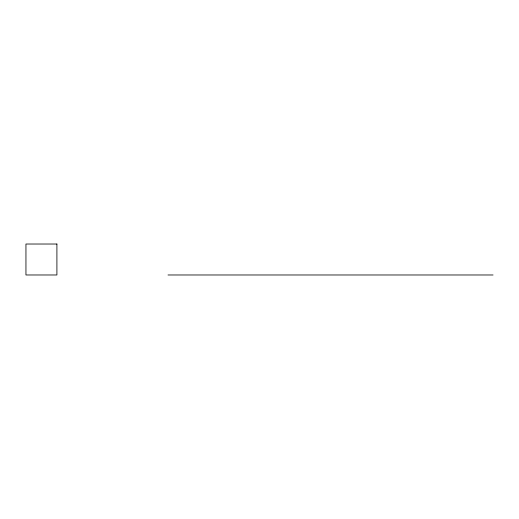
<?xml version="1.0" encoding="UTF-8"?>
<svg xmlns="http://www.w3.org/2000/svg" width="519" height="519" viewBox="0 0 519 519"><rect width="100%" height="100%" fill="white"/><g stroke="black" fill="none" stroke-linecap="round" stroke-linejoin="round"><path stroke-width="0.78" d="M168.007 274.979L493.05 274.979M56.908 244.021L25.95 244.021L25.95 274.979L56.908 274.979L56.908 244.021"/></g></svg>
